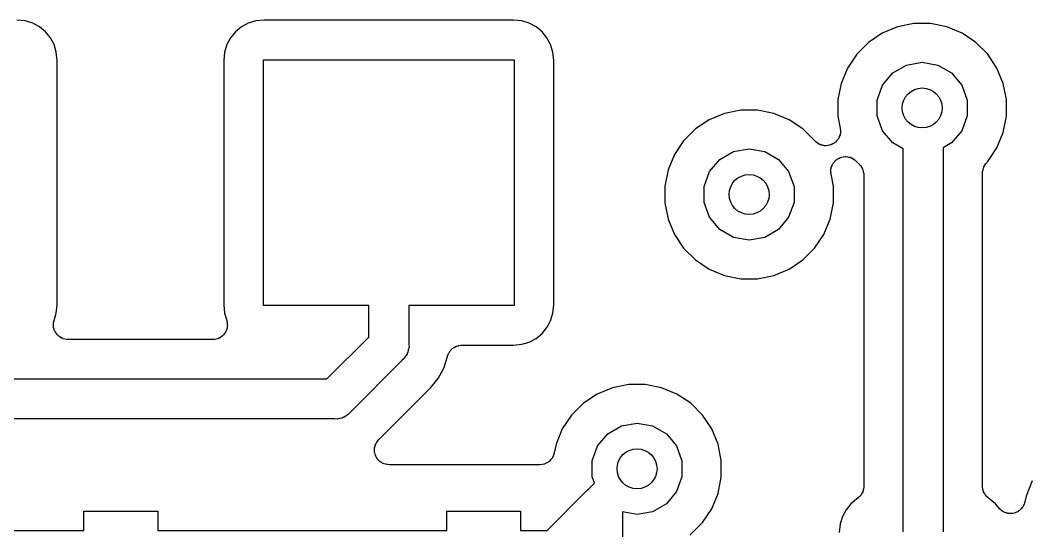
# Model space of a CAD drawing. Extents: x 91 to 190.2, y -113.9 to -59.9.
# Drawn here: x 130.58 to 140.82, y -74.74 to -69.55 of the extents above; entities that cross this region are included whole.
import ezdxf

# ---------------------------------------------------------------- set-up
doc = ezdxf.new("R2010")
doc.units = 0
doc.header["$MEASUREMENT"] = 0
doc.layers.add('BLACK', color=7, linetype='CONTINUOUS')

msp = doc.modelspace()

# ---------------------------------------------------------------- linework, layer by layer
at = {"layer": 'BLACK', "linetype": 'CONTINUOUS'}
for p, q in [((130.628, -69.5558), (130.543, -69.5473)), ((130.704, -69.5787), (130.628, -69.5558)), ((130.773, -69.6158), (130.704, -69.5787)), ((132.896, -69.5787), (132.827, -69.6158)), ((132.972, -69.5558), (132.896, -69.5787)), ((133.057, -69.5473), (132.972, -69.5558)), ((135.593, -69.5473), (133.057, -69.5473)), ((135.678, -69.5558), (135.593, -69.5473)), ((135.754, -69.5787), (135.678, -69.5558)), ((135.823, -69.6158), (135.754, -69.5787)), ((139.666, -69.5828), (139.5, -69.6157)), ((139.834, -69.5828), (139.666, -69.5828)), ((140, -69.6157), (139.834, -69.5828)), ((130.834, -69.6658), (130.773, -69.6158)), ((130.884, -69.7267), (130.834, -69.6658)), ((132.766, -69.6658), (132.716, -69.7267)), ((132.827, -69.6158), (132.766, -69.6658)), ((135.884, -69.6658), (135.823, -69.6158)), ((135.934, -69.7267), (135.884, -69.6658)), ((139.344, -69.6804), (139.204, -69.7742)), ((139.5, -69.6157), (139.344, -69.6804)), ((140.156, -69.6804), (140, -69.6157)), ((140.296, -69.7742), (140.156, -69.6804)), ((130.921, -69.7962), (130.884, -69.7267)), ((132.716, -69.7267), (132.679, -69.7962)), ((135.971, -69.7962), (135.934, -69.7267)), ((139.204, -69.7742), (139.084, -69.8936)), ((140.416, -69.8936), (140.296, -69.7742)), ((130.944, -69.8716), (130.921, -69.7962)), ((130.953, -69.9574), (130.944, -69.8716)), ((132.656, -69.8716), (132.647, -69.9574)), ((132.679, -69.7962), (132.656, -69.8716)), ((135.994, -69.8716), (135.971, -69.7962)), ((136.003, -69.9574), (135.994, -69.8716)), ((130.953, -72.4426), (130.953, -69.9574)), ((132.647, -69.9574), (132.647, -72.4426)), ((133.05, -72.45), (133.05, -69.95)), ((133.05, -69.95), (135.6, -69.95)), ((135.6, -69.95), (135.6, -72.45)), ((136.003, -72.4426), (136.003, -69.9574)), ((139.084, -69.8936), (138.99, -70.034)), ((139.591, -70.0037), (139.75, -69.9757)), ((139.75, -69.9757), (139.909, -70.0037)), ((140.51, -70.034), (140.416, -69.8936)), ((138.99, -70.034), (138.926, -70.19)), ((139.348, -70.2079), (139.452, -70.0844)), ((139.452, -70.0844), (139.591, -70.0037)), ((139.909, -70.0037), (140.048, -70.0844)), ((140.048, -70.0844), (140.152, -70.2079)), ((140.574, -70.19), (140.51, -70.034)), ((138.926, -70.19), (138.893, -70.3556)), ((140.607, -70.3556), (140.574, -70.19)), ((139.293, -70.3594), (139.348, -70.2079)), ((140.152, -70.2079), (140.207, -70.3594)), ((138.893, -70.3556), (138.893, -70.5244)), ((139.293, -70.5206), (139.293, -70.3594)), ((140.207, -70.3594), (140.207, -70.5206)), ((140.607, -70.5244), (140.607, -70.3556)), ((137.74, -70.4957), (137.584, -70.5604)), ((137.906, -70.4628), (137.74, -70.4957)), ((138.074, -70.4628), (137.906, -70.4628)), ((138.24, -70.4957), (138.074, -70.4628)), ((138.396, -70.5604), (138.24, -70.4957)), ((137.584, -70.5604), (137.444, -70.6542)), ((138.536, -70.6542), (138.396, -70.5604)), ((138.893, -70.5244), (138.917, -70.6463)), ((139.348, -70.6721), (139.293, -70.5206)), ((140.207, -70.5206), (140.152, -70.6721)), ((140.574, -70.69), (140.607, -70.5244)), ((137.444, -70.6542), (137.324, -70.7736)), ((138.664, -70.7816), (138.536, -70.6542)), ((138.916, -70.7061), (138.915, -70.7143)), ((138.918, -70.6983), (138.916, -70.7061)), ((138.917, -70.6463), (138.917, -70.6545)), ((138.917, -70.6545), (138.919, -70.6624)), ((138.919, -70.6624), (138.918, -70.6804)), ((138.918, -70.6804), (138.918, -70.6983)), ((139.452, -70.7956), (139.348, -70.6721)), ((140.152, -70.6721), (140.048, -70.7956)), ((140.51, -70.846), (140.574, -70.69)), ((137.324, -70.7736), (137.23, -70.914)), ((138.671, -70.7863), (138.664, -70.7816)), ((138.676, -70.7925), (138.671, -70.7863)), ((138.692, -70.8012), (138.676, -70.7925)), ((138.707, -70.8115), (138.692, -70.8012)), ((138.714, -70.8136), (138.707, -70.8115)), ((138.722, -70.8176), (138.714, -70.8136)), ((138.84, -70.806), (138.824, -70.8153)), ((138.856, -70.7984), (138.84, -70.806)), ((138.862, -70.7926), (138.856, -70.7984)), ((138.869, -70.7883), (138.862, -70.7926)), ((138.88, -70.7743), (138.869, -70.7883)), ((138.893, -70.7616), (138.88, -70.7743)), ((138.896, -70.7541), (138.893, -70.7616)), ((138.901, -70.7477), (138.896, -70.7541)), ((138.907, -70.7306), (138.901, -70.7477)), ((138.915, -70.7143), (138.907, -70.7306)), ((139.557, -70.8564), (139.452, -70.7956)), ((140.048, -70.7956), (139.963, -70.8448)), ((137.23, -70.914), (137.166, -71.07)), ((137.692, -70.9644), (137.831, -70.8837)), ((137.831, -70.8837), (137.99, -70.8557)), ((137.99, -70.8557), (138.149, -70.8837)), ((138.149, -70.8837), (138.288, -70.9644)), ((138.739, -70.8203), (138.722, -70.8176)), ((138.757, -70.825), (138.739, -70.8203)), ((138.765, -70.8242), (138.757, -70.825)), ((138.773, -70.8255), (138.765, -70.8242)), ((138.791, -70.822), (138.773, -70.8255)), ((138.809, -70.8204), (138.791, -70.822)), ((138.816, -70.8169), (138.809, -70.8204)), ((138.824, -70.8153), (138.816, -70.8169)), ((139.557, -74.75), (139.557, -70.8564)), ((139.963, -70.8448), (139.963, -74.75)), ((140.416, -70.9864), (140.51, -70.846)), ((137.588, -71.0879), (137.692, -70.9644)), ((138.288, -70.9644), (138.392, -71.0879)), ((138.833, -71.0294), (138.839, -71.0123)), ((138.839, -71.0123), (138.844, -71.0059)), ((138.844, -71.0059), (138.847, -70.9984)), ((138.847, -70.9984), (138.86, -70.9857)), ((138.86, -70.9857), (138.871, -70.9717)), ((138.871, -70.9717), (138.878, -70.9674)), ((138.878, -70.9674), (138.884, -70.9616)), ((138.884, -70.9616), (138.9, -70.954)), ((138.9, -70.954), (138.916, -70.9447)), ((138.916, -70.9447), (138.924, -70.9431)), ((138.924, -70.9431), (138.931, -70.9396)), ((138.931, -70.9396), (138.949, -70.938)), ((138.949, -70.938), (138.967, -70.9345)), ((138.967, -70.9345), (138.975, -70.9358)), ((138.975, -70.9358), (138.983, -70.935)), ((138.983, -70.935), (139.001, -70.9397)), ((139.001, -70.9397), (139.018, -70.9424)), ((139.018, -70.9424), (139.026, -70.9464)), ((139.026, -70.9464), (139.033, -70.9485)), ((139.033, -70.9485), (139.048, -70.9588)), ((139.048, -70.9588), (139.064, -70.9675)), ((139.064, -70.9675), (139.069, -70.9737)), ((139.069, -70.9737), (139.076, -70.9784)), ((139.076, -70.9784), (139.113, -71.0151)), ((139.113, -71.0151), (139.117, -71.0205)), ((140.388, -71.0217), (140.398, -71.0048)), ((140.398, -71.0048), (140.403, -71.0005)), ((140.403, -71.0005), (140.407, -70.9951)), ((140.407, -70.9951), (140.416, -70.9864)), ((137.166, -71.07), (137.133, -71.2356)), ((137.533, -71.2394), (137.588, -71.0879)), ((138.392, -71.0879), (138.447, -71.2394)), ((138.821, -71.0976), (138.822, -71.0796)), ((138.823, -71.1055), (138.821, -71.0976)), ((138.822, -71.0617), (138.824, -71.0539)), ((138.822, -71.0796), (138.822, -71.0617)), ((138.823, -71.1137), (138.823, -71.1055)), ((138.847, -71.2356), (138.823, -71.1137)), ((138.824, -71.0539), (138.825, -71.0457)), ((138.825, -71.0457), (138.833, -71.0294)), ((139.117, -71.0205), (139.122, -71.0248)), ((139.122, -71.0248), (139.132, -71.0418)), ((139.132, -71.0418), (139.143, -71.0578)), ((139.143, -71.0578), (139.144, -71.0642)), ((139.144, -71.0642), (139.148, -71.0699)), ((139.148, -71.0699), (139.151, -71.0892)), ((139.151, -71.0892), (139.156, -71.1081)), ((139.156, -71.1081), (139.156, -71.1147)), ((139.156, -71.1147), (139.157, -71.1212)), ((140.363, -71.1012), (140.364, -71.0947)), ((140.363, -74.2884), (140.363, -71.1012)), ((140.364, -71.0881), (140.369, -71.0692)), ((140.364, -71.0947), (140.364, -71.0881)), ((140.369, -71.0692), (140.372, -71.0499)), ((140.372, -71.0499), (140.376, -71.0442)), ((140.376, -71.0442), (140.377, -71.0378)), ((140.377, -71.0378), (140.388, -71.0217)), ((139.157, -71.1212), (139.157, -74.2884)), ((137.133, -71.2356), (137.133, -71.4044)), ((137.533, -71.4006), (137.533, -71.2394)), ((138.447, -71.2394), (138.447, -71.4006)), ((138.847, -71.4044), (138.847, -71.2356)), ((137.133, -71.4044), (137.166, -71.57)), ((137.588, -71.5521), (137.533, -71.4006)), ((138.447, -71.4006), (138.392, -71.5521)), ((138.814, -71.57), (138.847, -71.4044)), ((137.166, -71.57), (137.23, -71.726)), ((137.692, -71.6756), (137.588, -71.5521)), ((138.392, -71.5521), (138.288, -71.6756)), ((138.75, -71.726), (138.814, -71.57)), ((137.23, -71.726), (137.324, -71.8664)), ((137.831, -71.7563), (137.692, -71.6756)), ((138.288, -71.6756), (138.149, -71.7563)), ((138.656, -71.8664), (138.75, -71.726)), ((137.99, -71.7843), (137.831, -71.7563)), ((138.149, -71.7563), (137.99, -71.7843)), ((137.324, -71.8664), (137.444, -71.9858)), ((138.536, -71.9858), (138.656, -71.8664)), ((137.444, -71.9858), (137.584, -72.0796)), ((138.396, -72.0796), (138.536, -71.9858)), ((137.584, -72.0796), (137.74, -72.1443)), ((137.74, -72.1443), (137.906, -72.1772)), ((138.074, -72.1772), (138.24, -72.1443)), ((138.24, -72.1443), (138.396, -72.0796)), ((137.906, -72.1772), (138.074, -72.1772)), ((130.944, -72.5284), (130.953, -72.4426)), ((132.647, -72.4426), (132.656, -72.5284)), ((134.122, -72.45), (133.05, -72.45)), ((134.122, -72.7722), (134.122, -72.45)), ((135.6, -72.45), (134.528, -72.45)), ((134.528, -72.45), (134.528, -72.8475)), ((135.994, -72.5284), (136.003, -72.4426)), ((130.922, -72.6033), (130.944, -72.5284)), ((132.656, -72.5284), (132.678, -72.6033)), ((135.971, -72.6038), (135.994, -72.5284)), ((130.915, -72.655), (130.917, -72.6379)), ((130.917, -72.6638), (130.915, -72.655)), ((130.917, -72.6208), (130.92, -72.6122)), ((130.917, -72.6379), (130.917, -72.6208)), ((130.92, -72.6122), (130.922, -72.6033)), ((132.678, -72.6033), (132.68, -72.6122)), ((132.68, -72.6122), (132.683, -72.6208)), ((132.683, -72.6208), (132.683, -72.6379)), ((132.683, -72.6379), (132.685, -72.655)), ((132.685, -72.655), (132.683, -72.6638)), ((135.934, -72.6733), (135.971, -72.6038)), ((130.917, -72.6728), (130.917, -72.6638)), ((130.923, -72.689), (130.917, -72.6728)), ((130.927, -72.7057), (130.923, -72.689)), ((130.932, -72.7133), (130.927, -72.7057)), ((130.935, -72.7218), (130.932, -72.7133)), ((130.946, -72.735), (130.935, -72.7218)), ((130.956, -72.7493), (130.946, -72.735)), ((130.963, -72.7548), (130.956, -72.7493)), ((130.969, -72.7617), (130.963, -72.7548)), ((132.637, -72.7548), (132.631, -72.7617)), ((132.644, -72.7493), (132.637, -72.7548)), ((132.654, -72.735), (132.644, -72.7493)), ((132.665, -72.7218), (132.654, -72.735)), ((132.668, -72.7133), (132.665, -72.7218)), ((132.673, -72.7057), (132.668, -72.7133)), ((132.677, -72.689), (132.673, -72.7057)), ((132.683, -72.6728), (132.677, -72.689)), ((132.683, -72.6638), (132.683, -72.6728)), ((135.823, -72.7842), (135.884, -72.7342)), ((135.884, -72.7342), (135.934, -72.6733)), ((130.984, -72.7703), (130.969, -72.7617)), ((130.997, -72.7806), (130.984, -72.7703)), ((131.006, -72.7832), (130.997, -72.7806)), ((131.014, -72.7878), (131.006, -72.7832)), ((131.031, -72.7907), (131.014, -72.7878)), ((131.047, -72.7957), (131.031, -72.7907)), ((131.056, -72.7952), (131.047, -72.7957)), ((131.065, -72.7968), (131.056, -72.7952)), ((132.535, -72.7968), (131.065, -72.7968)), ((132.544, -72.7952), (132.535, -72.7968)), ((132.553, -72.7957), (132.544, -72.7952)), ((132.569, -72.7907), (132.553, -72.7957)), ((132.586, -72.7878), (132.569, -72.7907)), ((132.594, -72.7832), (132.586, -72.7878)), ((132.603, -72.7806), (132.594, -72.7832)), ((132.616, -72.7703), (132.603, -72.7806)), ((132.631, -72.7617), (132.616, -72.7703)), ((133.697, -73.1968), (134.122, -72.7722)), ((134.528, -72.8475), (134.531, -72.8744)), ((135.011, -72.8646), (135.016, -72.8617)), ((135.016, -72.8617), (135.03, -72.8592)), ((135.03, -72.8592), (135.033, -72.858)), ((135.033, -72.858), (135.038, -72.8577)), ((135.038, -72.8577), (135.056, -72.8531)), ((135.056, -72.8531), (135.062, -72.8537)), ((135.062, -72.8537), (135.067, -72.8527)), ((135.067, -72.8527), (135.593, -72.8527)), ((135.593, -72.8527), (135.678, -72.8442)), ((135.678, -72.8442), (135.754, -72.8213)), ((135.754, -72.8213), (135.823, -72.7842)), ((134.497, -72.9657), (134.483, -72.989)), ((134.512, -72.9436), (134.497, -72.9657)), ((134.514, -72.9348), (134.512, -72.9436)), ((134.519, -72.927), (134.514, -72.9348)), ((134.524, -72.9004), (134.519, -72.927)), ((134.531, -72.8744), (134.524, -72.9004)), ((134.922, -72.9677), (134.924, -72.9605)), ((134.924, -72.9605), (134.928, -72.9514)), ((134.928, -72.9514), (134.932, -72.9378)), ((134.932, -72.9378), (134.936, -72.9331)), ((134.936, -72.9331), (134.938, -72.9277)), ((134.938, -72.9277), (134.945, -72.919)), ((134.945, -72.919), (134.947, -72.914)), ((134.947, -72.914), (134.953, -72.9086)), ((134.953, -72.9086), (134.963, -72.8955)), ((134.963, -72.8955), (134.967, -72.8922)), ((134.967, -72.8922), (134.971, -72.8878)), ((134.971, -72.8878), (134.982, -72.8812)), ((134.982, -72.8812), (134.985, -72.8784)), ((134.985, -72.8784), (134.991, -72.8761)), ((134.991, -72.8761), (135.006, -72.866)), ((135.006, -72.866), (135.011, -72.8646)), ((134.462, -73.0064), (133.931, -73.5374)), ((134.483, -72.989), (134.462, -73.0064)), ((134.885, -73.0883), (134.922, -72.9677)), ((134.922, -72.9677), (134.922, -72.9677)), ((134.829, -73.1931), (134.885, -73.0883)), ((127.564, -73.1968), (133.697, -73.1968)), ((134.754, -73.285), (134.829, -73.1931)), ((136.766, -73.2528), (136.6, -73.2857)), ((136.934, -73.2528), (136.766, -73.2528)), ((137.1, -73.2857), (136.934, -73.2528)), ((134.234, -73.8004), (134.725, -73.3091)), ((134.725, -73.3091), (134.731, -73.3048)), ((134.731, -73.3048), (134.736, -73.2992)), ((134.736, -73.2992), (134.754, -73.285)), ((136.444, -73.3504), (136.304, -73.4442)), ((136.6, -73.2857), (136.444, -73.3504)), ((137.256, -73.3504), (137.1, -73.2857)), ((137.396, -73.4442), (137.256, -73.3504)), ((136.304, -73.4442), (136.184, -73.5636)), ((137.516, -73.5636), (137.396, -73.4442)), ((133.891, -73.5715), (133.869, -73.587)), ((133.914, -73.5581), (133.891, -73.5715)), ((133.931, -73.5374), (133.914, -73.5581)), ((136.184, -73.5636), (136.09, -73.704)), ((137.61, -73.704), (137.516, -73.5636)), ((133.773, -73.6032), (127.489, -73.6032)), ((133.799, -73.6055), (133.773, -73.6032)), ((133.825, -73.5986), (133.799, -73.6055)), ((133.852, -73.5939), (133.825, -73.5986)), ((133.86, -73.5894), (133.852, -73.5939)), ((133.869, -73.587), (133.86, -73.5894)), ((136.552, -73.7544), (136.691, -73.6737)), ((136.691, -73.6737), (136.85, -73.6457)), ((136.85, -73.6457), (137.009, -73.6737)), ((137.009, -73.6737), (137.148, -73.7544)), ((136.09, -73.704), (136.026, -73.86)), ((136.448, -73.8779), (136.552, -73.7544)), ((137.148, -73.7544), (137.252, -73.8779)), ((137.674, -73.86), (137.61, -73.704)), ((134.181, -73.894), (134.186, -73.8824)), ((134.186, -73.8824), (134.188, -73.8702)), ((134.188, -73.8702), (134.194, -73.8581)), ((134.194, -73.8581), (134.199, -73.845)), ((134.199, -73.845), (134.207, -73.8356)), ((134.207, -73.8356), (134.213, -73.8248)), ((134.213, -73.8248), (134.224, -73.8113)), ((134.224, -73.8113), (134.23, -73.8064)), ((134.23, -73.8064), (134.234, -73.8004)), ((136.026, -73.86), (136.008, -73.9493)), ((136.393, -74.0294), (136.448, -73.8779)), ((137.252, -73.8779), (137.307, -74.0294)), ((137.707, -74.0256), (137.674, -73.86)), ((134.179, -73.9216), (134.181, -73.9079)), ((134.181, -73.9337), (134.179, -73.9216)), ((134.181, -73.9079), (134.181, -73.894)), ((134.181, -73.946), (134.181, -73.9337)), ((134.186, -73.9591), (134.181, -73.946)), ((134.189, -73.9728), (134.186, -73.9591)), ((134.195, -73.9834), (134.189, -73.9728)), ((134.199, -73.995), (134.195, -73.9834)), ((135.999, -73.9721), (135.991, -73.995)), ((136.008, -73.9493), (135.999, -73.9721)), ((134.208, -74.0057), (134.199, -73.995)), ((134.215, -74.0177), (134.208, -74.0057)), ((134.225, -74.0255), (134.215, -74.0177)), ((134.233, -74.0349), (134.225, -74.0255)), ((134.245, -74.0419), (134.233, -74.0349)), ((134.255, -74.0507), (134.245, -74.0419)), ((134.267, -74.0548), (134.255, -74.0507)), ((134.278, -74.061), (134.267, -74.0548)), ((134.291, -74.0634), (134.278, -74.061)), ((134.305, -74.068), (134.291, -74.0634)), ((134.317, -74.0679), (134.305, -74.068)), ((134.329, -74.07), (134.317, -74.0679)), ((135.861, -74.07), (134.329, -74.07)), ((135.885, -74.0658), (135.861, -74.07)), ((135.909, -74.062), (135.885, -74.0658)), ((135.911, -74.0612), (135.909, -74.062)), ((135.912, -74.061), (135.911, -74.0612)), ((135.933, -74.0487), (135.912, -74.061)), ((135.955, -74.037), (135.933, -74.0487)), ((135.956, -74.0357), (135.955, -74.037)), ((135.957, -74.0349), (135.956, -74.0357)), ((135.973, -74.0162), (135.957, -74.0349)), ((135.989, -73.9978), (135.973, -74.0162)), ((135.99, -73.9963), (135.989, -73.9978)), ((135.991, -73.995), (135.99, -73.9963)), ((136.393, -74.1906), (136.393, -74.0294)), ((137.307, -74.0294), (137.307, -74.1906)), ((137.707, -74.1944), (137.707, -74.0256)), ((136.417, -74.256), (136.393, -74.1906)), ((137.307, -74.1906), (137.252, -74.3421)), ((137.674, -74.36), (137.707, -74.1944)), ((136.369, -74.3037), (136.417, -74.256)), ((139.157, -74.2933), (139.152, -74.3165)), ((139.157, -74.2884), (139.156, -74.2909)), ((139.156, -74.2909), (139.157, -74.2933)), ((140.364, -74.2909), (140.363, -74.2884)), ((140.363, -74.2933), (140.364, -74.2909)), ((140.368, -74.3164), (140.363, -74.2933)), ((140.87, -74.234), (140.806, -74.39)), ((135.936, -74.7368), (136.337, -74.3352)), ((136.337, -74.3352), (136.342, -74.3274)), ((136.342, -74.3274), (136.363, -74.3101)), ((136.363, -74.3101), (136.369, -74.3037)), ((136.369, -74.3037), (136.369, -74.3037)), ((137.252, -74.3421), (137.148, -74.4656)), ((137.61, -74.516), (137.674, -74.36)), ((139.118, -74.3885), (139.103, -74.4006)), ((139.12, -74.3864), (139.118, -74.3885)), ((139.122, -74.3848), (139.12, -74.3864)), ((139.134, -74.3644), (139.122, -74.3848)), ((139.146, -74.3443), (139.134, -74.3644)), ((139.147, -74.3419), (139.146, -74.3443)), ((139.148, -74.3397), (139.147, -74.3419)), ((139.152, -74.3165), (139.148, -74.3397)), ((140.372, -74.3397), (140.368, -74.3164)), ((140.373, -74.3419), (140.372, -74.3397)), ((140.374, -74.3443), (140.373, -74.3419)), ((140.386, -74.3644), (140.374, -74.3443)), ((140.398, -74.3848), (140.386, -74.3644)), ((140.4, -74.3864), (140.398, -74.3848)), ((140.402, -74.3885), (140.4, -74.3864)), ((140.417, -74.4006), (140.402, -74.3885)), ((140.806, -74.39), (140.795, -74.4455)), ((137.148, -74.4656), (137.009, -74.5463)), ((139.026, -74.4658), (138.976, -74.5267)), ((139.098, -74.4064), (139.026, -74.4658)), ((139.103, -74.4006), (139.098, -74.4064)), ((140.422, -74.4064), (140.417, -74.4006)), ((140.494, -74.4658), (140.422, -74.4064)), ((140.532, -74.5114), (140.494, -74.4658)), ((140.776, -74.494), (140.768, -74.5033)), ((140.781, -74.4811), (140.776, -74.494)), ((140.788, -74.4691), (140.781, -74.4811)), ((140.79, -74.457), (140.788, -74.4691)), ((140.795, -74.4455), (140.79, -74.457)), ((131.225, -74.54), (131.975, -74.54)), ((131.225, -74.7368), (131.225, -74.54)), ((131.975, -74.54), (131.975, -74.7368)), ((134.915, -74.7368), (134.915, -74.54)), ((134.915, -74.54), (135.665, -74.54)), ((135.665, -74.54), (135.665, -74.7368)), ((136.85, -74.5743), (136.703, -74.5484)), ((136.703, -74.5484), (136.703, -74.8858)), ((137.009, -74.5463), (136.85, -74.5743)), ((137.516, -74.6564), (137.61, -74.516)), ((138.939, -74.5962), (138.916, -74.6716)), ((138.976, -74.5267), (138.939, -74.5962)), ((140.541, -74.5194), (140.532, -74.5114)), ((140.549, -74.529), (140.541, -74.5194)), ((140.561, -74.5362), (140.549, -74.529)), ((140.571, -74.5453), (140.561, -74.5362)), ((140.583, -74.5496), (140.571, -74.5453)), ((140.593, -74.556), (140.583, -74.5496)), ((140.607, -74.5587), (140.593, -74.556)), ((140.62, -74.5637), (140.607, -74.5587)), ((140.632, -74.5638), (140.62, -74.5637)), ((140.644, -74.5662), (140.632, -74.5638)), ((140.658, -74.5641), (140.644, -74.5662)), ((140.672, -74.5642), (140.658, -74.5641)), ((140.684, -74.5601), (140.672, -74.5642)), ((140.696, -74.5583), (140.684, -74.5601)), ((140.708, -74.5516), (140.696, -74.5583)), ((140.721, -74.5469), (140.708, -74.5516)), ((140.731, -74.5391), (140.721, -74.5469)), ((140.741, -74.5332), (140.731, -74.5391)), ((140.751, -74.5227), (140.741, -74.5332)), ((140.761, -74.5139), (140.751, -74.5227)), ((140.768, -74.5033), (140.761, -74.5139)), ((137.386, -74.7863), (137.516, -74.6564)), ((138.916, -74.6716), (138.907, -74.7574)), ((123.954, -74.7368), (131.225, -74.7368)), ((131.975, -74.7368), (134.915, -74.7368)), ((135.665, -74.7368), (135.936, -74.7368))]:
    msp.add_line(p, q, dxfattribs=at)
at = {"layer": 'BLACK'}
for centre in [(139.75, -70.44), (137.99, -71.32), (136.85, -74.11)]:
    msp.add_circle(centre, 0.2032, dxfattribs=at)

doc.saveas('drawing.dxf')
